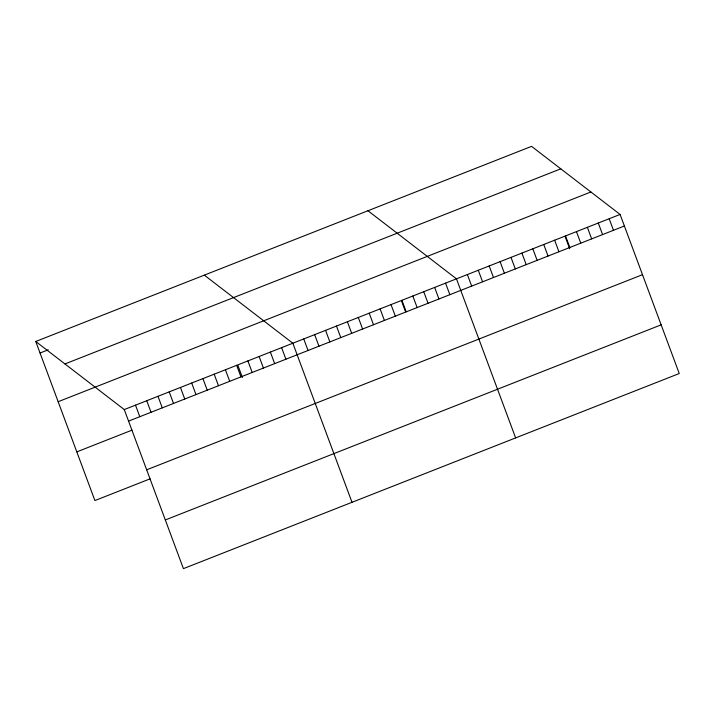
<?xml version="1.0" encoding="UTF-8"?>
<svg xmlns="http://www.w3.org/2000/svg" width="715" height="715" viewBox="0 0 715 715"><rect width="100%" height="100%" fill="white"/><g stroke="black" fill="none" stroke-linecap="round" stroke-linejoin="round"><path stroke-width="1.07" d="M35.75 341.475L531.576 146.361L620.093 214.446L679.25 373.525L183.424 568.639L124.267 409.57L35.75 341.475L94.907 500.554L150.078 478.844M40.049 353.031L48.218 349.823M64.958 363.944L560.783 168.829M58.156 401.714L590.885 191.978M124.267 409.57L620.093 214.446M128.557 421.126L624.392 226.003M76.809 451.871L131.98 430.162M146.664 469.809L642.49 274.685M165.317 519.957L661.143 324.842M367.957 210.746L456.465 278.841L515.631 437.911M204.329 275.141L292.846 343.227L352.003 502.305M609.18 218.745L613.479 230.302M598.276 223.035L602.575 234.592M587.364 227.325L591.663 238.881M576.46 231.615L580.759 243.18M565.547 235.914L569.846 247.47M565.172 236.692L569.649 248.731M554.643 240.204L558.942 251.76M543.731 244.494L548.03 256.05M532.827 248.793L537.126 260.349M521.914 253.083L526.213 264.639M511.011 257.373L515.309 268.929M500.098 261.663L504.397 273.228M489.194 265.962L493.493 277.518M478.281 270.252L482.58 281.808M467.378 274.542L471.677 286.107M445.561 283.131L449.86 294.687M434.649 287.421L438.947 298.977M423.745 291.711L428.044 303.276M412.832 296.01L417.131 307.566M401.928 300.3L406.227 311.856M401.553 301.078L405.28 311.114M391.016 304.59L395.315 316.155M380.112 308.889L384.411 320.445M369.199 313.179L373.498 324.735M358.295 317.469L362.594 329.025M347.383 321.768L351.682 333.324M336.479 326.058L340.778 337.614M325.566 330.348L329.865 341.904M314.663 334.638L318.962 346.203M303.75 338.937L308.049 350.493M281.603 347.651L285.902 359.207M270.368 352.075L274.667 363.631M259.125 356.499L263.424 368.055M247.891 360.914L252.189 372.479M237.925 365.472L242.403 377.502M236.647 365.338L240.946 376.894M225.413 369.762L229.712 381.318M214.169 374.186L218.468 385.743M202.935 378.61L207.234 390.167M191.691 383.034L195.99 394.591M180.457 387.45L184.756 399.015M169.214 391.874L173.513 403.439M157.979 396.298L162.278 407.854M146.745 400.722L151.035 412.278M135.501 405.146L139.8 416.702"/></g></svg>
